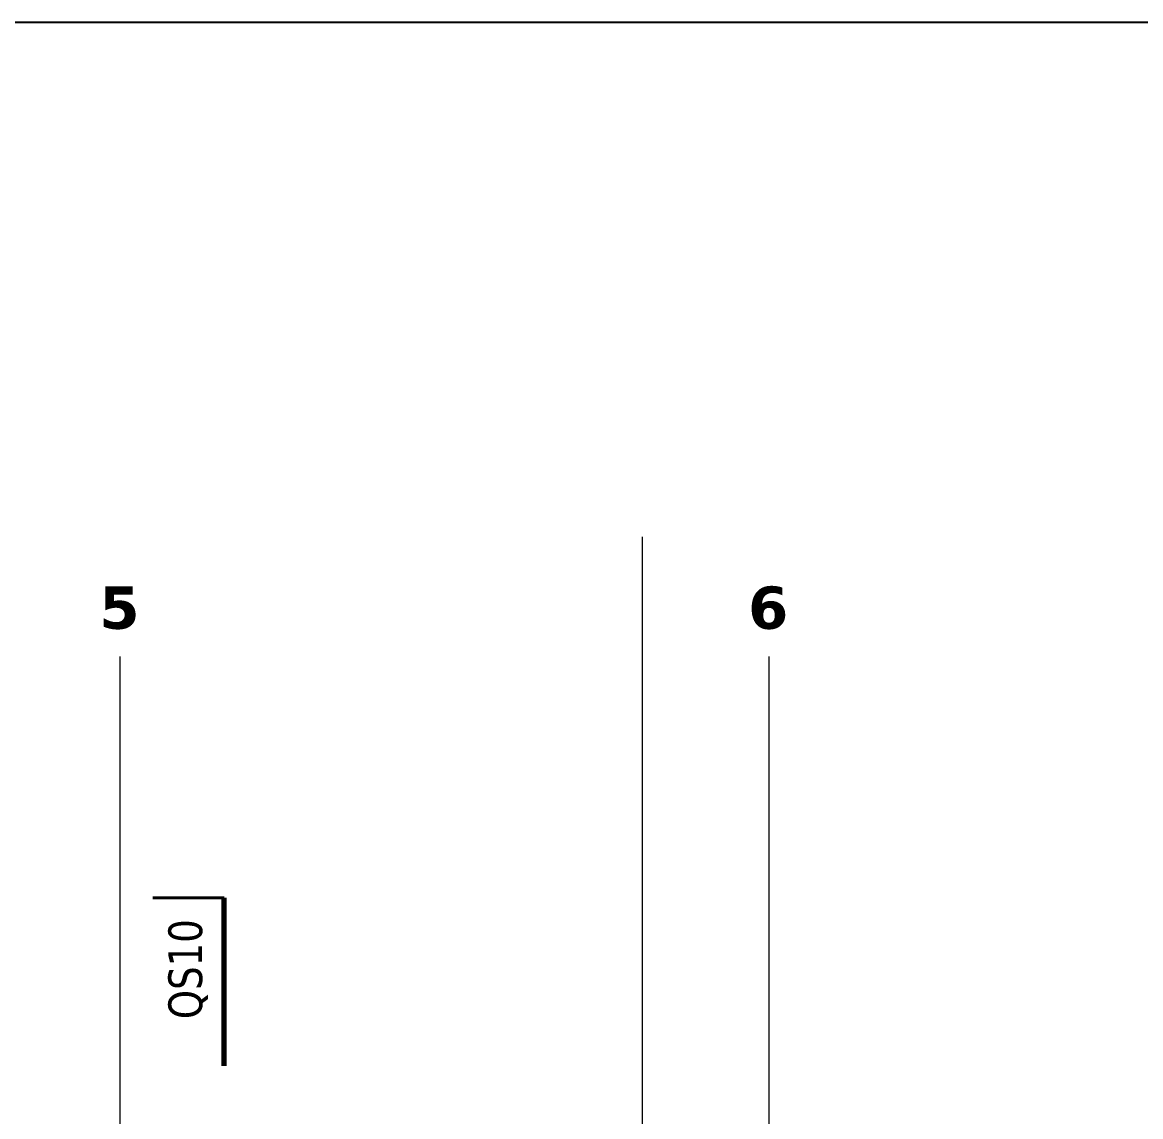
# Model space of a CAD drawing. Extents: x -1132 to 613, y -179 to 712.
# Drawn here: x -785.2 to -652.8, y 577 to 706.5 of the extents above; entities that cross this region are included whole.
import ezdxf
from ezdxf.lldxf.tags import DXFTag

# ---------------------------------------------------------------- set-up
doc = ezdxf.new("R2010")
doc.units = 0
doc.layers.get('0').update_dxf_attribs({"lineweight": 13})
doc.layers.add('G-____-____-SYMB', color=7, linetype='Strichpunkt - Weit', lineweight=5, true_color=0x008080)
doc.layers.add('S-GRID-____-IDEN', color=7, linetype='Continuous', lineweight=9, true_color=0x5555aa)
doc.layers.add('S-GRID-____-OTLN', color=7, linetype='Continuous', lineweight=5)
doc.styles.get("Standard").update_dxf_attribs({"font": 'arial.ttf'})
tags = doc.linetypes.add('_Rasterlinie_', pattern=[0.375, 0.2, -0.05, 0.075, -0.05]).pattern_tags.tags
tags[10:11] = [DXFTag(74, 4), DXFTag(75, 0), DXFTag(340, '0'), DXFTag(46, 1.0), DXFTag(50, 0.0), DXFTag(44, 0.0), DXFTag(45, 0.0)]
tags[8:9] = [DXFTag(74, 4), DXFTag(75, 0), DXFTag(340, '0'), DXFTag(46, 1.0), DXFTag(50, 0.0), DXFTag(44, 0.0), DXFTag(45, 0.0)]
tags[6:7] = [DXFTag(74, 4), DXFTag(75, 0), DXFTag(340, '0'), DXFTag(46, 1.0), DXFTag(50, 0.0), DXFTag(44, 0.0), DXFTag(45, 0.0)]
tags[4:5] = [DXFTag(74, 4), DXFTag(75, 0), DXFTag(340, '0'), DXFTag(46, 1.0), DXFTag(50, 0.0), DXFTag(44, 0.0), DXFTag(45, 0.0)]
tags = doc.linetypes.add('_Schnittlinie_', pattern=[0.3, 0.15, -0.05, 0.05, -0.05]).pattern_tags.tags
tags[10:11] = [DXFTag(74, 4), DXFTag(75, 0), DXFTag(340, '0'), DXFTag(46, 1.0), DXFTag(50, 0.0), DXFTag(44, 0.0), DXFTag(45, 0.0)]
tags[8:9] = [DXFTag(74, 4), DXFTag(75, 0), DXFTag(340, '0'), DXFTag(46, 1.0), DXFTag(50, 0.0), DXFTag(44, 0.0), DXFTag(45, 0.0)]
tags[6:7] = [DXFTag(74, 4), DXFTag(75, 0), DXFTag(340, '0'), DXFTag(46, 1.0), DXFTag(50, 0.0), DXFTag(44, 0.0), DXFTag(45, 0.0)]
tags[4:5] = [DXFTag(74, 4), DXFTag(75, 0), DXFTag(340, '0'), DXFTag(46, 1.0), DXFTag(50, 0.0), DXFTag(44, 0.0), DXFTag(45, 0.0)]
tags = doc.linetypes.add('Strichpunkt - Weit', pattern=[0.5, 0.2, -0.15, 0, -0.15]).pattern_tags.tags
tags[10:11] = [DXFTag(74, 4), DXFTag(75, 0), DXFTag(340, '0'), DXFTag(46, 1.0), DXFTag(50, 0.0), DXFTag(44, 0.0), DXFTag(45, 0.0)]
tags[8:9] = [DXFTag(74, 4), DXFTag(75, 0), DXFTag(340, '0'), DXFTag(46, 1.0), DXFTag(50, 0.0), DXFTag(44, 0.0), DXFTag(45, 0.0)]
tags[6:7] = [DXFTag(74, 4), DXFTag(75, 0), DXFTag(340, '0'), DXFTag(46, 1.0), DXFTag(50, 0.0), DXFTag(44, 0.0), DXFTag(45, 0.0)]
tags[4:5] = [DXFTag(74, 4), DXFTag(75, 0), DXFTag(340, '0'), DXFTag(46, 1.0), DXFTag(50, 0.0), DXFTag(44, 0.0), DXFTag(45, 0.0)]

# ---------------------------------------------------------------- blocks, each defined once
blk = doc.blocks.new('Referenz-A0UNPDE96I', base_point=(-1115.89, -117.37))
at = {"layer": 'G-____-____-SYMB', "color": 0, "linetype": 'Continuous', "lineweight": 40, "ltscale": 0.4}
blk.add_line((-769.74, 602.93), (-761.31, 602.93), dxfattribs=at)
at = {"layer": 'G-____-____-SYMB', "color": 0, "linetype": '_Schnittlinie_', "lineweight": 70, "ltscale": 0.7}
blk.add_line((-761.31, 583.06), (-761.31, 602.93), dxfattribs=at)
at = {"layer": 'S-GRID-____-OTLN', "color": 0, "linetype": '_Rasterlinie_', "ltscale": 0.13}
for p, q in [((-711.81, 645.66), (-711.81, 244.87)), ((-773.61, -113.6), (-773.61, 631.48)), ((-696.81, -113.6), (-696.81, 631.48))]:
    blk.add_line(p, q, dxfattribs=at)
at = {"layer": 'G-____-____-SYMB', "color": 0, "linetype": 'Continuous', "ltscale": 0.13, "insert": (-767.92, 588.57), "char_height": 4, "attachment_point": 1, "rotation": 90}
blk.add_mtext('{\\W0.8;\\fVerdana;QS10}', dxfattribs=at)
at = {"layer": 'S-GRID-____-IDEN', "color": 0, "linetype": 'Continuous', "lineweight": 5, "ltscale": 0.13, "char_height": 5, "attachment_point": 1}
for s, insert in [('{\\fVerdana|b1|i0;5}', (-776.09, 639.77)), ('{\\fVerdana|b1|i0;6}', (-699.29, 639.77))]:
    blk.add_mtext(s, dxfattribs=dict(at, insert=insert))

msp = doc.modelspace()

# ---------------------------------------------------------------- linework, layer by layer
at = {"color": 0, "linetype": 'ByBlock', "lineweight": -2, "ltscale": 0.13}
msp.add_line((607.58, 706.53), (-1132.42, 706.53), dxfattribs=at)

# ---------------------------------------------------------------- block references
at = {"color": 9, "lineweight": 25, "ltscale": 0.25, "true_color": 0xc0c0c0}
msp.add_blockref('Referenz-A0UNPDE96I', (-1115.89, -117.37), dxfattribs=at)

doc.saveas('drawing.dxf')
